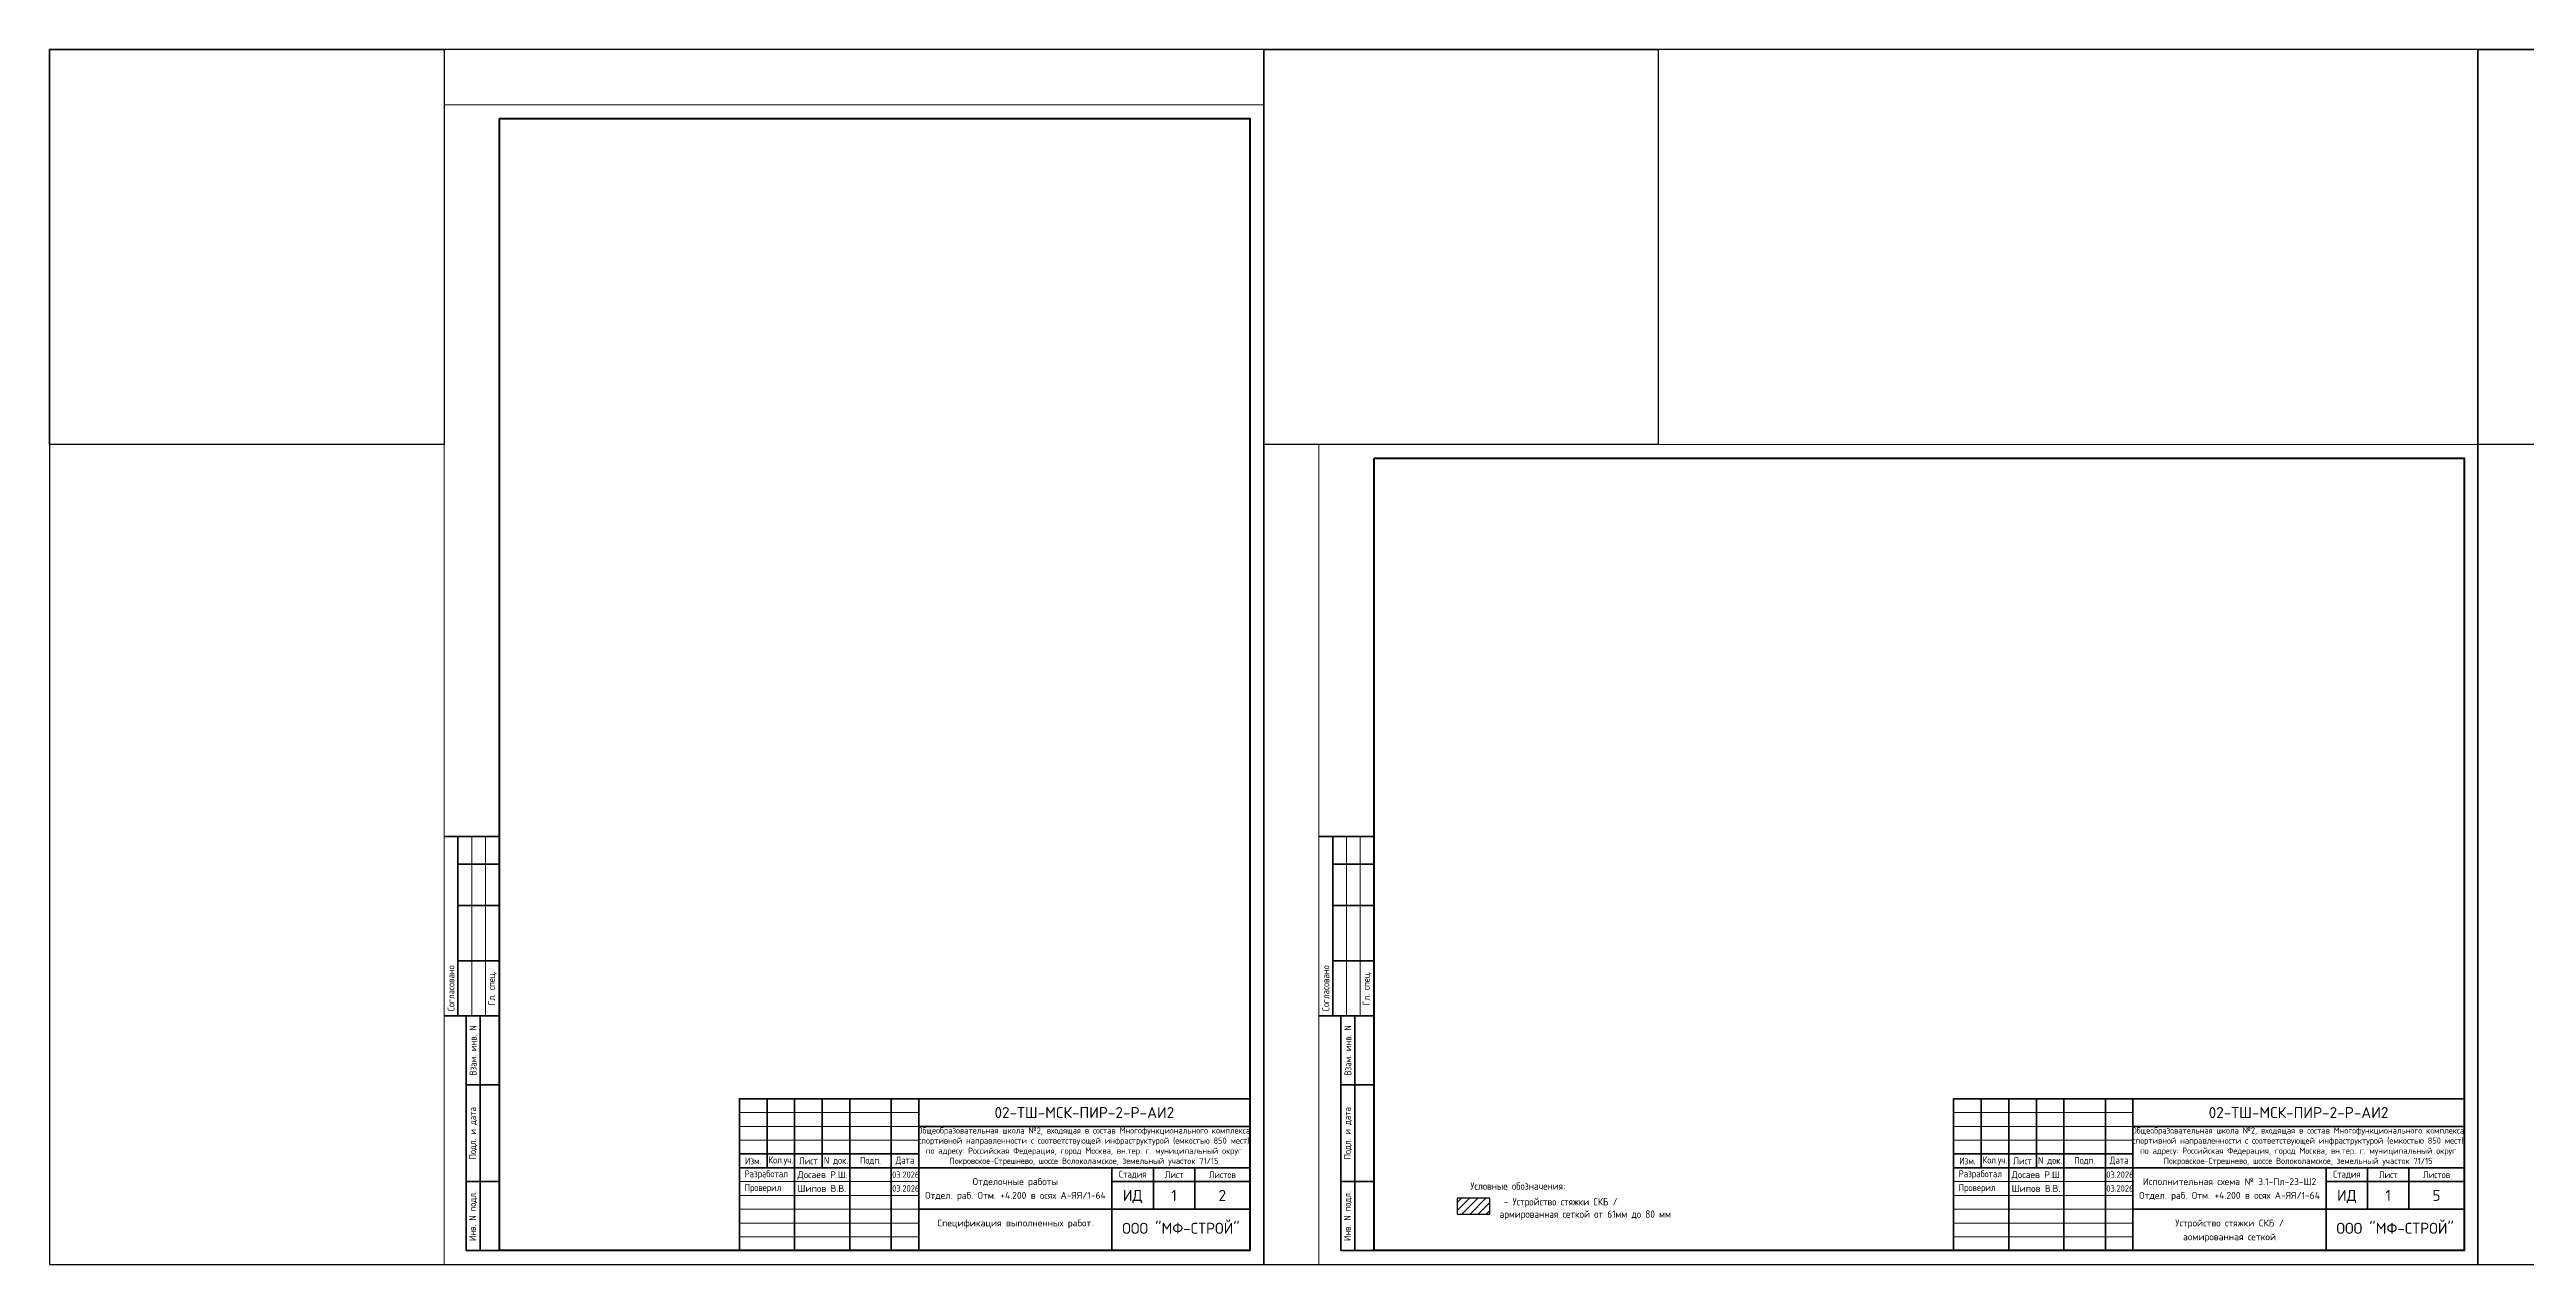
# Paper-space layout '4-Пл-Ш2' of a CAD drawing. Header units: millimetres. Extents: x -143 to 1617, y 0 to 440.
# Drawn here: x -143 to 755, y 0 to 440 of the extents above; entities that cross this region are included whole.
import ezdxf
from ezdxf.enums import TextEntityAlignment as Align

# ---------------------------------------------------------------- set-up
doc = ezdxf.new("R2018")
doc.units = ezdxf.units.MM
doc.layers.add('Условные обозначения', color=90, linetype='Continuous')
doc.styles.get("Standard").update_dxf_attribs({"font": 'arial.ttf'})
doc.styles.add('СПДС', font='isocpeur.ttf', dxfattribs={"width": 0.9})

# ---------------------------------------------------------------- blocks, each defined once
blk = doc.blocks.new('*U2811')
at = {"color": 4}
blk.add_lwpolyline([(-220, -220), (220, -220), (220, 220), (-220, 220)], close=True, dxfattribs=at)
at = {"color": 3}
blk.add_lwpolyline([(-220, 220), (-77, 220), (-77, 77), (-220, 77)], close=True, dxfattribs=at)
blk = doc.blocks.new('*U2812')
at = {"color": 0, "linetype": 'ByBlock', "lineweight": -2, "transparency": 16777216}
for p in [(0, 0), (440, 0), (880, 0)]:
    blk.add_blockref('*U2811', p, dxfattribs=at)
blk = doc.blocks.new('*U3')
at = {"lineweight": 0}
blk.add_lwpolyline([(-292, -5), (5, -5), (5, 415), (-292, 415)], close=True, dxfattribs=at)
at = {"color": 0, "linetype": 'Continuous', "lineweight": 50}
blk.add_lwpolyline([(-272, 410), (0, 410), (0, 0), (-272, 0)], close=True, dxfattribs=at)
at = {"lineweight": 35}
for points in [[(-272, 150), (-292, 150)], [(-287, 85), (-287, 150)], [(-272, 140), (-287, 140)], [(-272, 125), (-287, 125)], [(-272, 105), (-287, 105)], [(-272, 85), (-292, 85)], [(-272, 85), (-284, 85), (-284, 0), (-272, 0)], [(-279, 0), (-279, 85)], [(-272, 60), (-284, 60)], [(-175, 55), (-175, 30)], [(-165, 55), (-165, 0)], [(-155, 55), (-155, 30)], [(-145, 55), (-145, 0)], [(-130, 55), (-130, 0)], [(-120, 55), (-120, 0)], [(-120, 45), (0, 45)], [(-185, 35), (-120, 35)], [(-185, 30), (0, 30)], [(-50, 30), (-50, 0)], [(-35, 30), (-35, 15)], [(-20, 30), (-20, 15)], [(-272, 25), (-284, 25)], [(-50, 25), (0, 25)], [(-120, 15), (0, 15)]]:
    blk.add_lwpolyline(points, dxfattribs=at)
at = {"lineweight": 18}
for points in [[(-282, 85), (-282, 150)], [(-277, 85), (-277, 150)], [(-185, 50), (-120, 50)], [(-185, 45), (-120, 45)], [(-185, 40), (-120, 40)], [(-185, 25), (-120, 25)], [(-185, 20), (-120, 20)], [(-185, 15), (-120, 15)], [(-185, 10), (-120, 10)], [(-185, 5), (-120, 5)]]:
    blk.add_lwpolyline(points, dxfattribs=at)
at = {"lineweight": 35}
blk.add_lwpolyline([(-185, 0), (0, 0), (0, 55), (-185, 55)], close=True, dxfattribs=at)
at = {"lineweight": 0}
blk.add_lwpolyline([(0, -5), (5, -5), (5, 0)], dxfattribs=at)
at = {"lineweight": -2, "char_height": 2.5, "attachment_point": 5, "rotation": 90, "style": 'СПДС'}
for s, insert, width in [('Согласовано', (-289.5, 95), 19.9913), ('Гл. спец.', (-274.5, 95), 19.9913), ('Взам. инв. N', (-281.5, 72.5), 24.9913), ('Подл. и дата', (-281.5, 42.5), 34.9913), ('Инв. N подл.', (-281.5, 12.5), 24.9913)]:
    blk.add_mtext(s, dxfattribs=dict(at, insert=insert, width=width))
at = {"insert": (-119.31, 44.61), "char_height": 2.2, "attachment_point": 1, "style": 'СПДС'}
blk.add_mtext_dynamic_manual_height_columns('\\pxqc;Общеобразовательная школа №2, входящая в состав Многофункционального комплекса спортивной направленности с соответствующей инфраструктурой (емкостью 850 мест) \\Pпо адресу: Российская Федерация, город Москва, вн.тер. г. муниципальный округ Покровское-Стрешнево, шоссе Волоколамское, земельный участок 71/15', width=118.2929, gutter_width=0, heights=[15.2], dxfattribs=at)
at = {"lineweight": -2, "char_height": 2.5, "style": 'СПДС'}
for s, insert, width, attachment_point in [('Разработал', (-183.15, 27.5), 17.9525, 4), ('Изм.', (-180, 32.5), 10, 5), ('Кол.уч.', (-170, 32.5), 10, 5), ('Лист', (-160, 32.5), 10, 5), ('N док.', (-150, 32.5), 10, 5), ('Подп.', (-137.5, 32.5), 15, 5), ('Дата', (-125, 32.5), 10, 5), ('Стадия', (-42.5, 27.5), 15, 5), ('Лист', (-27.5, 27.5), 15, 5), ('Листов', (-10, 27.5), 20, 5), ('Проверил', (-183.15, 22.5), 17.9525, 4)]:
    blk.add_mtext(s, dxfattribs=dict(at, insert=insert, width=width, attachment_point=attachment_point))
at = {"lineweight": 30, "width": 0.9, "flags": 104}
blk.add_attdef('ШАПКА', text='', height=3, dxfattribs=at).set_placement((-135, 281), align=Align.MIDDLE_CENTER)
at = {"style": 'СПДС'}
for tag, height, p in [('ШИФР_ПРОЕКТА', 4, (-60, 50)), ('НАИМЕНОВАНИЕ_ОБЪЕКТА2', 2.5, (-85, 20)), ('НАИМЕНОВАНИЕ_ОБЪЕКТА', 2.5, (-85, 25)), ('СТАДИЯ', 4, (-42.5, 20)), ('ЛИСТ_первый', 4, (-27.5, 20)), ('ЛИСТОВ', 4, (-10, 20)), ('НАИМЕНОВАНИЕ_ЧЕРТЕЖА1', 2.5, (-85, 10)), ('ОРГАНИЗАЦИЯ_РАЗРАБОТЧИК1', 4, (-25, 8.09)), ('НАИМЕНОВАНИЕ_ЧЕРТЕЖА2', 2.5, (-85, 5))]:
    blk.add_attdef(tag, text='', height=height, dxfattribs=at).set_placement(p, align=Align.MIDDLE_CENTER)
for tag, p in [('РАЗРАБОТЧИК', (-163.97, 27.5)), ('РУК.ГРУППЫ', (-163.97, 22.5))]:
    blk.add_attdef(tag, text='', height=2.5, dxfattribs=at).set_placement(p, align=Align.MIDDLE_LEFT)
at = {"style": 'СПДС', "width": 0.9}
for p in [(-129.65, 26.37), (-129.65, 21.37)]:
    blk.add_attdef('ДАТА', p, '', height=2.3, dxfattribs=at)
blk = doc.blocks.new('*U2624')
at = {"lineweight": 0}
blk.add_lwpolyline([(-415, -5), (5, -5), (5, 292), (-415, 292)], close=True, dxfattribs=at)
at = {"color": 0, "linetype": 'Continuous', "lineweight": 50}
blk.add_lwpolyline([(-395, 287), (0, 287), (0, 0), (-395, 0)], close=True, dxfattribs=at)
at = {"lineweight": 35}
for points in [[(-395, 150), (-415, 150)], [(-410, 85), (-410, 150)], [(-395, 140), (-410, 140)], [(-395, 125), (-410, 125)], [(-395, 105), (-410, 105)], [(-395, 85), (-415, 85)], [(-395, 85), (-407, 85), (-407, 0), (-395, 0)], [(-402, 0), (-402, 85)], [(-395, 60), (-407, 60)], [(-175, 55), (-175, 30)], [(-165, 55), (-165, 0)], [(-155, 55), (-155, 30)], [(-145, 55), (-145, 0)], [(-130, 55), (-130, 0)], [(-120, 55), (-120, 0)], [(-120, 45), (0, 45)], [(-185, 35), (-120, 35)], [(-185, 30), (0, 30)], [(-50, 30), (-50, 0)], [(-35, 30), (-35, 15)], [(-20, 30), (-20, 15)], [(-395, 25), (-407, 25)], [(-50, 25), (0, 25)], [(-120, 15), (0, 15)]]:
    blk.add_lwpolyline(points, dxfattribs=at)
at = {"lineweight": 18}
for points in [[(-405, 85), (-405, 150)], [(-400, 85), (-400, 150)], [(-185, 50), (-120, 50)], [(-185, 45), (-120, 45)], [(-185, 40), (-120, 40)], [(-185, 25), (-120, 25)], [(-185, 20), (-120, 20)], [(-185, 15), (-120, 15)], [(-185, 10), (-120, 10)], [(-185, 5), (-120, 5)]]:
    blk.add_lwpolyline(points, dxfattribs=at)
at = {"lineweight": 35}
blk.add_lwpolyline([(-185, 0), (0, 0), (0, 55), (-185, 55)], close=True, dxfattribs=at)
at = {"lineweight": 0}
blk.add_lwpolyline([(0, -5), (5, -5), (5, 0)], dxfattribs=at)
at = {"lineweight": -2, "char_height": 2.5, "attachment_point": 5, "rotation": 90, "style": 'СПДС'}
for s, insert, width in [('Согласовано', (-412.5, 95), 19.9913), ('Гл. спец.', (-397.5, 95), 19.9913), ('Взам. инв. N', (-404.5, 72.5), 24.9913), ('Подл. и дата', (-404.5, 42.5), 34.9913), ('Инв. N подл.', (-404.5, 12.5), 24.9913)]:
    blk.add_mtext(s, dxfattribs=dict(at, insert=insert, width=width))
at = {"insert": (-119.31, 44.61), "char_height": 2.2, "attachment_point": 1, "style": 'СПДС'}
blk.add_mtext_dynamic_manual_height_columns('\\pxqc;Общеобразовательная школа №2, входящая в состав Многофункционального комплекса спортивной направленности с соответствующей инфраструктурой (емкостью 850 мест) \\Pпо адресу: Российская Федерация, город Москва, вн.тер. г. муниципальный округ Покровское-Стрешнево, шоссе Волоколамское, земельный участок 71/15', width=118.2929, gutter_width=0, heights=[15.2], dxfattribs=at)
at = {"lineweight": -2, "char_height": 2.5, "style": 'СПДС'}
for s, insert, width, attachment_point in [('Разработал', (-183.15, 27.5), 17.9525, 4), ('Изм.', (-180, 32.5), 10, 5), ('Кол.уч.', (-170, 32.5), 10, 5), ('Лист', (-160, 32.5), 10, 5), ('N док.', (-150, 32.5), 10, 5), ('Подп.', (-137.5, 32.5), 15, 5), ('Дата', (-125, 32.5), 10, 5), ('Стадия', (-42.5, 27.5), 15, 5), ('Лист', (-27.5, 27.5), 15, 5), ('Листов', (-10, 27.5), 20, 5), ('Проверил', (-183.15, 22.5), 17.9525, 4)]:
    blk.add_mtext(s, dxfattribs=dict(at, insert=insert, width=width, attachment_point=attachment_point))
at = {"lineweight": 30, "width": 0.9, "flags": 104}
blk.add_attdef('ШАПКА', text='', height=3, dxfattribs=at).set_placement((-135, 281), align=Align.MIDDLE_CENTER)
at = {"style": 'СПДС'}
for tag, height, p in [('ШИФР_ПРОЕКТА', 4, (-60, 50)), ('НАИМЕНОВАНИЕ_ОБЪЕКТА2', 2.5, (-85, 20)), ('НАИМЕНОВАНИЕ_ОБЪЕКТА', 2.5, (-85, 25)), ('СТАДИЯ', 4, (-42.5, 20)), ('ЛИСТ_первый', 4, (-27.5, 20)), ('ЛИСТОВ', 4, (-10, 20)), ('НАИМЕНОВАНИЕ_ЧЕРТЕЖА1', 2.5, (-85, 10)), ('ОРГАНИЗАЦИЯ_РАЗРАБОТЧИК1', 4, (-25, 8.09)), ('НАИМЕНОВАНИЕ_ЧЕРТЕЖА2', 2.5, (-85, 5))]:
    blk.add_attdef(tag, text='', height=height, dxfattribs=at).set_placement(p, align=Align.MIDDLE_CENTER)
for tag, p in [('РАЗРАБОТЧИК', (-163.97, 27.5)), ('РУК.ГРУППЫ', (-163.97, 22.5))]:
    blk.add_attdef(tag, text='', height=2.5, dxfattribs=at).set_placement(p, align=Align.MIDDLE_LEFT)
at = {"style": 'СПДС', "width": 0.9}
for p in [(-129.65, 26.37), (-129.65, 21.37)]:
    blk.add_attdef('ДАТА', p, '', height=2.3, dxfattribs=at)

psp = doc.layouts.new('4-Пл-Ш2')

# ---------------------------------------------------------------- hatches: boundary and pattern name
h = psp.add_hatch()
h.set_pattern_fill('ANSI31', color=5, scale=0.655551)
h.set_pattern_definition([(45, (-548.3358, -236.638), (-1.471754, 1.471754), [])])
h.paths.add_polyline_path([(367.16, 23.98), (367.16, 18.24), (378.93, 18.24), (378.93, 23.98)])

# ---------------------------------------------------------------- linework, layer by layer
at = {"layer": 'Условные обозначения', "color": 18, "true_color": 0x000000}
psp.add_lwpolyline([(367.16, 18.24), (378.93, 18.24), (378.93, 23.98), (367.16, 23.98)], close=True, dxfattribs=at)

# ---------------------------------------------------------------- block references
psp.add_blockref('*U2812', (77, 220))
ref = psp.add_blockref('*U3', (292, 5))
ref.add_attrib('СТАДИЯ', 'ИД', dxfattribs={"height": 4, "style": 'СПДС'}).set_placement((249.5, 25), align=Align.MIDDLE_CENTER)
ref.add_attrib('ЛИСТ_первый', '1', dxfattribs={"height": 4, "style": 'СПДС'}).set_placement((264.5, 25), align=Align.MIDDLE_CENTER)
ref.add_attrib('ЛИСТОВ', '2', dxfattribs={"height": 4, "style": 'СПДС'}).set_placement((282, 25), align=Align.MIDDLE_CENTER)
ref.add_attrib('ШИФР_ПРОЕКТА', '02-ТШ-МСК-ПИР-2-Р-АИ2', dxfattribs={"height": 4, "style": 'СПДС'}).set_placement((232, 55), align=Align.MIDDLE_CENTER)
ref.add_attrib('НАИМЕНОВАНИЕ_ОБЪЕКТА', 'Отделочные работы', dxfattribs={"height": 2.5, "style": 'СПДС'}).set_placement((207, 30), align=Align.MIDDLE_CENTER)
ref.add_attrib('НАИМЕНОВАНИЕ_ОБЪЕКТА2', 'Отдел. раб. Отм. +4.200 в осях А-ЯЯ/1-64', dxfattribs={"height": 2.5, "style": 'СПДС'}).set_placement((207, 25), align=Align.MIDDLE_CENTER)
ref.add_attrib('НАИМЕНОВАНИЕ_ЧЕРТЕЖА1', 'Спецификация выполненных работ.', dxfattribs={"height": 2.5, "style": 'СПДС'}).set_placement((207, 15), align=Align.MIDDLE_CENTER)
ref.add_attrib('ОРГАНИЗАЦИЯ_РАЗРАБОТЧИК1', 'ООО "МФ-СТРОЙ"', dxfattribs={"height": 4, "style": 'СПДС'}).set_placement((267, 13.09), align=Align.MIDDLE_CENTER)
ref.add_attrib('РАЗРАБОТЧИК', 'Досаев Р.Ш.', dxfattribs={"height": 2.5, "style": 'СПДС'}).set_placement((128.03, 32.5), align=Align.MIDDLE_LEFT)
ref.add_attrib('РУК.ГРУППЫ', 'Шипов В.В.', dxfattribs={"height": 2.5, "style": 'СПДС'}).set_placement((128.03, 27.5), align=Align.MIDDLE_LEFT)
ref.add_attrib('ДАТА', '03.2026', (162.35, 31.37), dxfattribs={"height": 2.3, "style": 'СПДС', "width": 0.9})
ref.add_attrib('ДАТА', '03.2026', (162.35, 26.37), dxfattribs={"height": 2.3, "style": 'СПДС', "width": 0.9})
lines = psp.add_mtext('\\W0.9000;', dxfattribs={"insert": (228.59, 280.14), "char_height": 68.8, "attachment_point": 1})
ref.add_attrib('ШАПКА', '', (228.59, 280.14), dxfattribs={"flags": 104}).embed_mtext(lines)
ref = psp.add_blockref('*U2624', (732, 5))
ref.add_attrib('СТАДИЯ', 'ИД', dxfattribs={"height": 4, "style": 'СПДС'}).set_placement((689.5, 25), align=Align.MIDDLE_CENTER)
ref.add_attrib('ЛИСТ_первый', '1', dxfattribs={"height": 4, "style": 'СПДС'}).set_placement((704.5, 25), align=Align.MIDDLE_CENTER)
ref.add_attrib('ЛИСТОВ', '5', dxfattribs={"height": 4, "style": 'СПДС'}).set_placement((722, 25), align=Align.MIDDLE_CENTER)
ref.add_attrib('ШИФР_ПРОЕКТА', '02-ТШ-МСК-ПИР-2-Р-АИ2', dxfattribs={"height": 4, "style": 'СПДС'}).set_placement((672, 55), align=Align.MIDDLE_CENTER)
ref.add_attrib('НАИМЕНОВАНИЕ_ОБЪЕКТА', 'Исполнительная схема № 3.1-Пл-23-Ш2', dxfattribs={"height": 2.5, "style": 'СПДС'}).set_placement((647, 30), align=Align.MIDDLE_CENTER)
ref.add_attrib('НАИМЕНОВАНИЕ_ОБЪЕКТА2', 'Отдел. раб. Отм. +4.200 в осях А-ЯЯ/1-64', dxfattribs={"height": 2.5, "style": 'СПДС'}).set_placement((647, 25), align=Align.MIDDLE_CENTER)
ref.add_attrib('НАИМЕНОВАНИЕ_ЧЕРТЕЖА1', 'Устройство стяжки СКБ /', dxfattribs={"height": 2.5, "style": 'СПДС'}).set_placement((647, 15), align=Align.MIDDLE_CENTER)
ref.add_attrib('НАИМЕНОВАНИЕ_ЧЕРТЕЖА2', 'аомированная сеткой', dxfattribs={"height": 2.5, "style": 'СПДС'}).set_placement((647, 10), align=Align.MIDDLE_CENTER)
ref.add_attrib('ОРГАНИЗАЦИЯ_РАЗРАБОТЧИК1', 'ООО "МФ-СТРОЙ"', dxfattribs={"height": 4, "style": 'СПДС'}).set_placement((707, 13.09), align=Align.MIDDLE_CENTER)
ref.add_attrib('РАЗРАБОТЧИК', 'Досаев Р.Ш.', dxfattribs={"height": 2.5, "style": 'СПДС'}).set_placement((568.03, 32.5), align=Align.MIDDLE_LEFT)
ref.add_attrib('РУК.ГРУППЫ', 'Шипов В.В.', dxfattribs={"height": 2.5, "style": 'СПДС'}).set_placement((568.03, 27.5), align=Align.MIDDLE_LEFT)
ref.add_attrib('ДАТА', '03.2026', (602.35, 31.37), dxfattribs={"height": 2.3, "style": 'СПДС', "width": 0.9})
ref.add_attrib('ДАТА', '03.2026', (602.35, 26.37), dxfattribs={"height": 2.3, "style": 'СПДС', "width": 0.9})
lines = psp.add_mtext('\\W0.9000;', dxfattribs={"insert": (668.59, 280.14), "char_height": 68.8, "attachment_point": 1})
ref.add_attrib('ШАПКА', '', (668.59, 280.14), dxfattribs={"flags": 104}).embed_mtext(lines)

# ---------------------------------------------------------------- texts
at = {"layer": 'Условные обозначения', "color": 18, "true_color": 0x000000, "char_height": 2.6856, "attachment_point": 1, "style": 'СПДС'}
for s, width, insert in [('Условные обозначения:', 34.5864, (371.89, 29.73)), (' - Устройство стяжки СКБ / армированная сеткой от 61мм до 80 мм', 62.0007, (382.46, 24.04))]:
    psp.add_mtext_dynamic_manual_height_columns(s, width=width, gutter_width=9.59, heights=[0], dxfattribs=dict(at, insert=insert))

doc.saveas('drawing.dxf')
